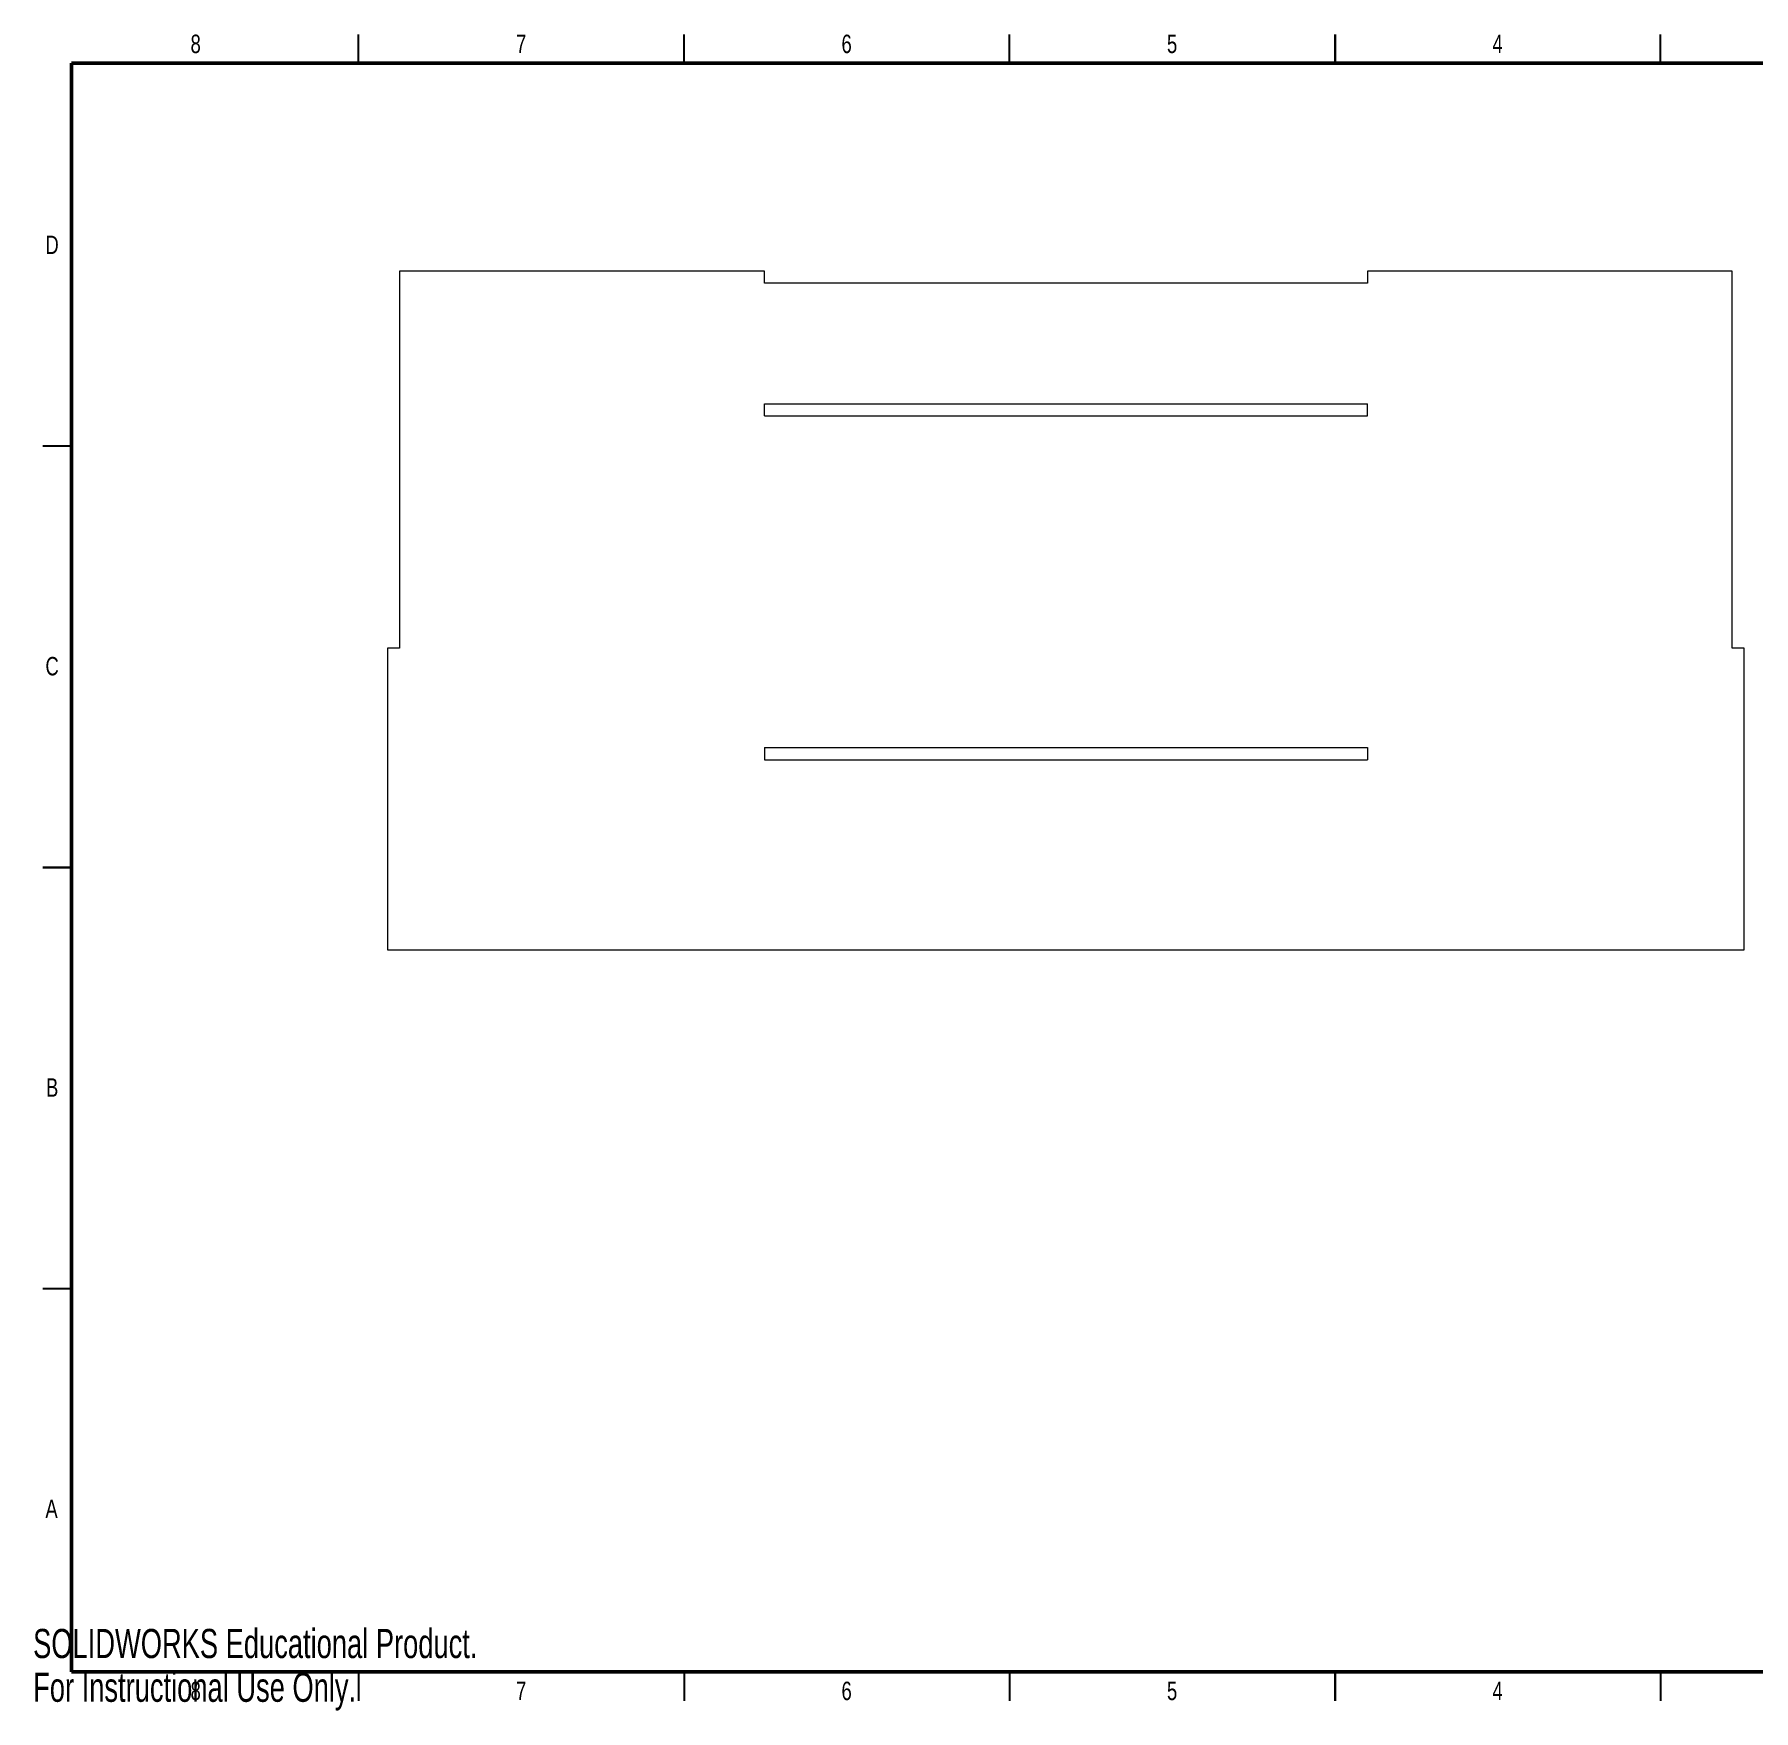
# Model space of a CAD drawing. Header units: millimetres. Extents: x 0 to 860, y 0 to 556.
# Drawn here: x 0 to 571, y 0 to 556 of the extents above; entities that cross this region are included whole.
import ezdxf

# ---------------------------------------------------------------- set-up
doc = ezdxf.new("R2010")
doc.units = ezdxf.units.MM
doc.styles.add('SLDTEXTSTYLE0', font='TXT', dxfattribs={"width": 0.75})
doc.styles.add('SLDTEXTSTYLE3', font='TXT', dxfattribs={"width": 0.7})

msp = doc.modelspace()

# ---------------------------------------------------------------- linework, layer by layer
at = {"color": 7, "linetype": 'Continuous', "lineweight": 25}
for p, q in [((107.95, 546.1), (107.95, 555.62)), ((215.9, 546.1), (215.9, 555.62)), ((323.85, 546.1), (323.85, 555.62)), ((431.8, 555.62), (431.8, 546.1)), ((431.8, 546.1), (431.8, 555.62)), ((539.75, 546.1), (539.75, 555.62)), ((12.7, 419.1), (3.17, 419.1)), ((3.17, 279.4), (12.7, 279.4)), ((12.7, 279.4), (3.17, 279.4)), ((12.7, 139.7), (3.17, 139.7)), ((107.95, 12.7), (107.95, 3.17)), ((215.9, 12.7), (215.9, 3.17)), ((323.85, 12.7), (323.85, 3.17)), ((431.8, 3.17), (431.8, 12.7)), ((431.8, 12.7), (431.8, 3.17)), ((539.75, 12.7), (539.75, 3.17))]:
    msp.add_line(p, q, dxfattribs=at)
at = {"color": 7, "linetype": 'Continuous', "lineweight": 50}
for p, q in [((12.7, 12.7), (12.7, 546.1)), ((12.7, 546.1), (850.9, 546.1)), ((850.9, 12.7), (12.7, 12.7))]:
    msp.add_line(p, q, dxfattribs=at)
at = {"color": 7, "linetype": 'Continuous', "lineweight": 18}
for p, q in [((242.52, 477.16), (121.52, 477.16)), ((121.52, 477.16), (121.52, 352.16)), ((242.52, 473.16), (242.52, 477.16)), ((563.52, 477.16), (442.52, 477.16)), ((442.52, 477.16), (442.52, 473.16)), ((563.52, 352.16), (563.52, 477.16)), ((442.52, 473.16), (242.52, 473.16)), ((242.52, 429.16), (242.52, 433.16)), ((242.52, 433.16), (442.52, 433.16)), ((242.52, 429.16), (442.52, 429.16)), ((442.52, 429.16), (442.52, 433.16)), ((121.52, 352.16), (117.52, 352.16)), ((117.52, 352.16), (117.52, 252.16)), ((567.52, 352.16), (563.52, 352.16)), ((567.52, 252.16), (567.52, 352.16)), ((242.52, 319.16), (242.52, 315.16)), ((242.52, 319.16), (442.52, 319.16)), ((242.52, 315.16), (442.52, 315.16)), ((442.52, 319.16), (442.52, 315.16)), ((117.52, 252.16), (567.52, 252.16))]:
    msp.add_line(p, q, dxfattribs=at)

# ---------------------------------------------------------------- texts
at = {"color": 7, "linetype": 'Continuous', "lineweight": 0, "char_height": 6.1, "attachment_point": 2, "style": 'SLDTEXTSTYLE0'}
for s, insert in [('8', (53.91, 555.56)), ('7', (161.86, 555.56)), ('6', (269.81, 555.56)), ('5', (377.76, 555.56)), ('4', (485.71, 555.56)), ('D', (6.28, 488.93)), ('C', (6.29, 349.23)), ('B', (6.3, 209.53)), ('A', (6.11, 69.83)), ('8', (53.91, 9.46)), ('7', (161.86, 9.46)), ('6', (269.81, 9.46)), ('5', (377.76, 9.46)), ('4', (485.71, 9.46))]:
    msp.add_mtext(s, dxfattribs=dict(at, insert=insert))
at = {"color": 7, "linetype": 'Continuous', "char_height": 9.6672, "attachment_point": 1, "style": 'SLDTEXTSTYLE3'}
for s, insert in [('SOLIDWORKS Educational Product.', (0, 26.96)), ('For Instructional Use Only.', (0, 12.46))]:
    msp.add_mtext(s, dxfattribs=dict(at, insert=insert))

doc.saveas('drawing.dxf')
